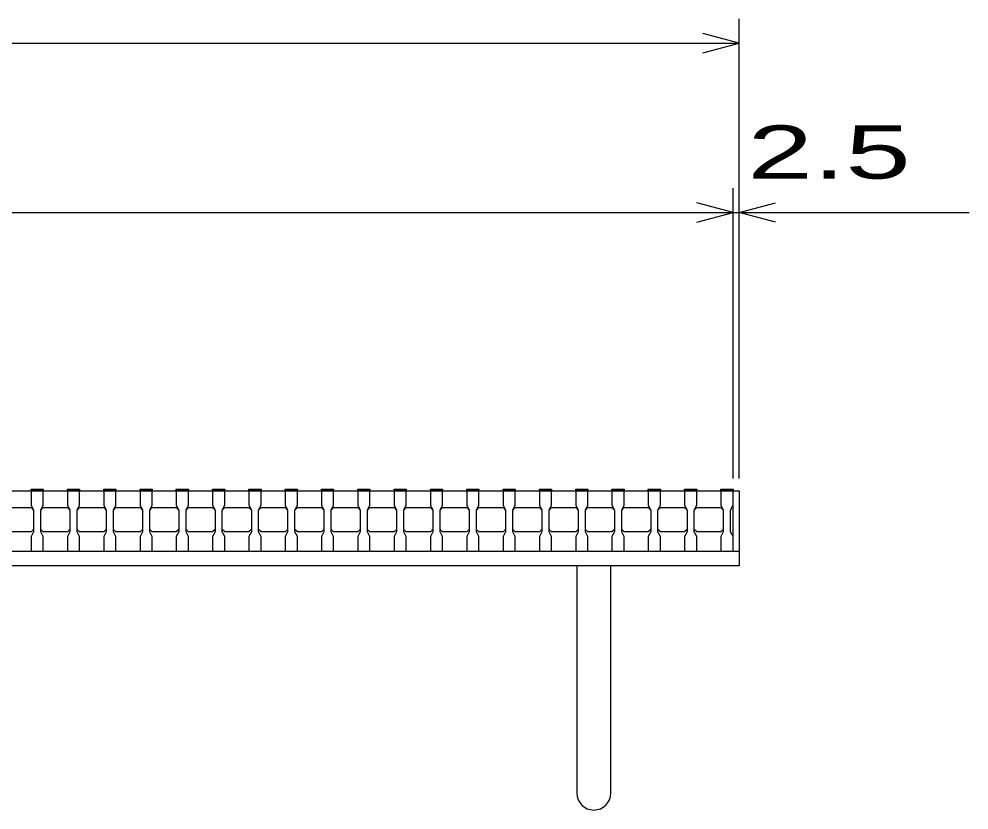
# Model space of a CAD drawing. Units: millimetres, scale not verified. Extents: x -1820 to 1731, y -1282 to 1054.
# Drawn here: x -719 to -326.5, y -594.5 to -267.5 of the extents above; entities that cross this region are included whole.
import ezdxf
from ezdxf.enums import TextEntityAlignment as Align

# ---------------------------------------------------------------- set-up
doc = ezdxf.new("R2010")
doc.units = ezdxf.units.MM
doc.header["$LTSCALE"] = 10
for name, color, linetype, lineweight in [('16', 3, 'Continuous', 25), ('19', 6, 'Continuous', 25), ('22', 4, 'Continuous', 25)]:
    doc.layers.add(name, color=color, linetype=linetype, lineweight=lineweight)
doc.styles.add('ベクトル', font='')
doc.styles.get('ベクトル').set_extended_font_data('ベクトル')

msp = doc.modelspace()

# ---------------------------------------------------------------- linework, layer by layer
at = {"layer": '16'}
for p, q in [((-1419, -462.5), (-424, -462.5)), ((-714, -462.5), (-714, -461.8)), ((-714, -461.8), (-709, -461.8)), ((-714, -462.5), (-714, -468.5)), ((-709, -462.5), (-714, -462.5)), ((-709, -461.8), (-709, -462.5)), ((-709, -468.5), (-709, -462.5)), ((-699, -462.5), (-699, -461.8)), ((-699, -461.8), (-694, -461.8)), ((-699, -462.5), (-699, -468.5)), ((-694, -462.5), (-699, -462.5)), ((-694, -461.8), (-694, -462.5)), ((-694, -468.5), (-694, -462.5)), ((-684, -462.5), (-684, -461.8)), ((-684, -461.8), (-679, -461.8)), ((-684, -462.5), (-684, -468.5)), ((-679, -462.5), (-684, -462.5)), ((-679, -461.8), (-679, -462.5)), ((-679, -468.5), (-679, -462.5)), ((-669, -462.5), (-669, -461.8)), ((-669, -461.8), (-664, -461.8)), ((-669, -462.5), (-669, -468.5)), ((-664, -462.5), (-669, -462.5)), ((-664, -461.8), (-664, -462.5)), ((-664, -468.5), (-664, -462.5)), ((-654, -462.5), (-654, -461.8)), ((-654, -461.8), (-649, -461.8)), ((-654, -462.5), (-654, -468.5)), ((-649, -462.5), (-654, -462.5)), ((-649, -461.8), (-649, -462.5)), ((-649, -468.5), (-649, -462.5)), ((-639, -462.5), (-639, -461.8)), ((-639, -461.8), (-634, -461.8)), ((-639, -462.5), (-639, -468.5)), ((-634, -462.5), (-639, -462.5)), ((-634, -461.8), (-634, -462.5)), ((-634, -468.5), (-634, -462.5)), ((-624, -462.5), (-624, -461.8)), ((-624, -461.8), (-619, -461.8)), ((-624, -462.5), (-624, -468.5)), ((-619, -462.5), (-624, -462.5)), ((-619, -461.8), (-619, -462.5)), ((-619, -468.5), (-619, -462.5)), ((-609, -462.5), (-609, -461.8)), ((-609, -461.8), (-604, -461.8)), ((-609, -462.5), (-609, -468.5)), ((-604, -462.5), (-609, -462.5)), ((-604, -461.8), (-604, -462.5)), ((-604, -468.5), (-604, -462.5)), ((-594, -462.5), (-594, -461.8)), ((-594, -461.8), (-589, -461.8)), ((-594, -462.5), (-594, -468.5)), ((-589, -462.5), (-594, -462.5)), ((-589, -461.8), (-589, -462.5)), ((-589, -468.5), (-589, -462.5)), ((-579, -462.5), (-579, -461.8)), ((-579, -461.8), (-574, -461.8)), ((-579, -462.5), (-579, -468.5)), ((-574, -462.5), (-579, -462.5)), ((-574, -461.8), (-574, -462.5)), ((-574, -468.5), (-574, -462.5)), ((-564, -462.5), (-564, -461.8)), ((-564, -461.8), (-559, -461.8)), ((-564, -462.5), (-564, -468.5)), ((-559, -462.5), (-564, -462.5)), ((-559, -461.8), (-559, -462.5)), ((-559, -468.5), (-559, -462.5)), ((-549, -462.5), (-549, -461.8)), ((-549, -461.8), (-544, -461.8)), ((-549, -462.5), (-549, -468.5)), ((-544, -462.5), (-549, -462.5)), ((-544, -461.8), (-544, -462.5)), ((-544, -468.5), (-544, -462.5)), ((-534, -462.5), (-534, -461.8)), ((-534, -461.8), (-529, -461.8)), ((-534, -462.5), (-534, -468.5)), ((-529, -462.5), (-534, -462.5)), ((-529, -461.8), (-529, -462.5)), ((-529, -468.5), (-529, -462.5)), ((-519, -462.5), (-519, -461.8)), ((-519, -461.8), (-514, -461.8)), ((-519, -462.5), (-519, -468.5)), ((-514, -462.5), (-519, -462.5)), ((-514, -461.8), (-514, -462.5)), ((-514, -468.5), (-514, -462.5)), ((-504, -462.5), (-504, -461.8)), ((-504, -461.8), (-499, -461.8)), ((-504, -462.5), (-504, -468.5)), ((-499, -462.5), (-504, -462.5)), ((-499, -461.8), (-499, -462.5)), ((-499, -468.5), (-499, -462.5)), ((-489, -462.5), (-489, -461.8)), ((-489, -461.8), (-484, -461.8)), ((-489, -462.5), (-489, -468.5)), ((-484, -462.5), (-489, -462.5)), ((-484, -461.8), (-484, -462.5)), ((-484, -468.5), (-484, -462.5)), ((-474, -462.5), (-474, -461.8)), ((-474, -461.8), (-469, -461.8)), ((-474, -462.5), (-474, -468.5)), ((-469, -462.5), (-474, -462.5)), ((-469, -461.8), (-469, -462.5)), ((-469, -468.5), (-469, -462.5)), ((-459, -462.5), (-459, -461.8)), ((-459, -461.8), (-454, -461.8)), ((-459, -462.5), (-459, -468.5)), ((-454, -462.5), (-459, -462.5)), ((-454, -461.8), (-454, -462.5)), ((-454, -468.5), (-454, -462.5)), ((-444, -462.5), (-444, -461.8)), ((-444, -461.8), (-439, -461.8)), ((-444, -462.5), (-444, -468.5)), ((-439, -462.5), (-444, -462.5)), ((-439, -461.8), (-439, -462.5)), ((-439, -468.5), (-439, -462.5)), ((-429, -462.5), (-429, -461.8)), ((-429, -461.8), (-424, -461.8)), ((-429, -462.5), (-429, -468.5)), ((-424, -462.5), (-429, -462.5)), ((-424, -461.8), (-424, -462.5)), ((-424, -468.5), (-424, -462.5)), ((-424, -487.5), (-424, -462.5)), ((-724, -469.5), (-714, -469.5)), ((-714, -468.5), (-713, -470.5)), ((-714, -469.5), (-713, -470.5)), ((-713, -470.5), (-713, -479.5)), ((-710, -470.5), (-709, -468.5)), ((-710, -470.5), (-709, -469.5)), ((-710, -479.5), (-710, -470.5)), ((-709, -469.5), (-699, -469.5)), ((-699, -468.5), (-698, -470.5)), ((-699, -469.5), (-698, -470.5)), ((-698, -470.5), (-698, -479.5)), ((-695, -470.5), (-694, -468.5)), ((-695, -470.5), (-694, -469.5)), ((-695, -479.5), (-695, -470.5)), ((-694, -469.5), (-684, -469.5)), ((-684, -468.5), (-683, -470.5)), ((-684, -469.5), (-683, -470.5)), ((-683, -470.5), (-683, -479.5)), ((-680, -470.5), (-679, -468.5)), ((-680, -470.5), (-679, -469.5)), ((-680, -479.5), (-680, -470.5)), ((-679, -469.5), (-669, -469.5)), ((-669, -468.5), (-668, -470.5)), ((-669, -469.5), (-668, -470.5)), ((-668, -470.5), (-668, -479.5)), ((-665, -470.5), (-664, -468.5)), ((-665, -470.5), (-664, -469.5)), ((-665, -479.5), (-665, -470.5)), ((-664, -469.5), (-654, -469.5)), ((-654, -468.5), (-653, -470.5)), ((-654, -469.5), (-653, -470.5)), ((-653, -470.5), (-653, -479.5)), ((-650, -470.5), (-649, -468.5)), ((-650, -470.5), (-649, -469.5)), ((-650, -479.5), (-650, -470.5)), ((-649, -469.5), (-639, -469.5)), ((-639, -468.5), (-638, -470.5)), ((-639, -469.5), (-638, -470.5)), ((-638, -470.5), (-638, -479.5)), ((-635, -470.5), (-634, -468.5)), ((-635, -470.5), (-634, -469.5)), ((-635, -479.5), (-635, -470.5)), ((-634, -469.5), (-624, -469.5)), ((-624, -468.5), (-623, -470.5)), ((-624, -469.5), (-623, -470.5)), ((-623, -470.5), (-623, -479.5)), ((-620, -470.5), (-619, -468.5)), ((-620, -470.5), (-619, -469.5)), ((-620, -479.5), (-620, -470.5)), ((-619, -469.5), (-609, -469.5)), ((-609, -468.5), (-608, -470.5)), ((-609, -469.5), (-608, -470.5)), ((-608, -470.5), (-608, -479.5)), ((-605, -470.5), (-604, -468.5)), ((-605, -470.5), (-604, -469.5)), ((-605, -479.5), (-605, -470.5)), ((-604, -469.5), (-594, -469.5)), ((-594, -468.5), (-593, -470.5)), ((-594, -469.5), (-593, -470.5)), ((-593, -470.5), (-593, -479.5)), ((-590, -470.5), (-589, -468.5)), ((-590, -470.5), (-589, -469.5)), ((-590, -479.5), (-590, -470.5)), ((-589, -469.5), (-579, -469.5)), ((-579, -468.5), (-578, -470.5)), ((-579, -469.5), (-578, -470.5)), ((-578, -470.5), (-578, -479.5)), ((-575, -470.5), (-574, -468.5)), ((-575, -470.5), (-574, -469.5)), ((-575, -479.5), (-575, -470.5)), ((-574, -469.5), (-564, -469.5)), ((-564, -468.5), (-563, -470.5)), ((-564, -469.5), (-563, -470.5)), ((-563, -470.5), (-563, -479.5)), ((-560, -470.5), (-559, -468.5)), ((-560, -470.5), (-559, -469.5)), ((-560, -479.5), (-560, -470.5)), ((-559, -469.5), (-549, -469.5)), ((-549, -468.5), (-548, -470.5)), ((-549, -469.5), (-548, -470.5)), ((-548, -470.5), (-548, -479.5)), ((-545, -470.5), (-544, -468.5)), ((-545, -470.5), (-544, -469.5)), ((-545, -479.5), (-545, -470.5)), ((-544, -469.5), (-534, -469.5)), ((-534, -468.5), (-533, -470.5)), ((-534, -469.5), (-533, -470.5)), ((-533, -470.5), (-533, -479.5)), ((-530, -470.5), (-529, -468.5)), ((-530, -470.5), (-529, -469.5)), ((-530, -479.5), (-530, -470.5)), ((-529, -469.5), (-519, -469.5)), ((-519, -468.5), (-518, -470.5)), ((-519, -469.5), (-518, -470.5)), ((-518, -470.5), (-518, -479.5)), ((-515, -470.5), (-514, -468.5)), ((-515, -470.5), (-514, -469.5)), ((-515, -479.5), (-515, -470.5)), ((-514, -469.5), (-504, -469.5)), ((-504, -468.5), (-503, -470.5)), ((-504, -469.5), (-503, -470.5)), ((-503, -470.5), (-503, -479.5)), ((-500, -470.5), (-499, -468.5)), ((-500, -470.5), (-499, -469.5)), ((-500, -479.5), (-500, -470.5)), ((-499, -469.5), (-489, -469.5)), ((-489, -468.5), (-488, -470.5)), ((-489, -469.5), (-488, -470.5)), ((-488, -470.5), (-488, -479.5)), ((-485, -470.5), (-484, -468.5)), ((-485, -470.5), (-484, -469.5)), ((-485, -479.5), (-485, -470.5)), ((-484, -469.5), (-474, -469.5)), ((-474, -468.5), (-473, -470.5)), ((-474, -469.5), (-473, -470.5)), ((-473, -470.5), (-473, -479.5)), ((-470, -470.5), (-469, -468.5)), ((-470, -470.5), (-469, -469.5)), ((-470, -479.5), (-470, -470.5)), ((-469, -469.5), (-459, -469.5)), ((-459, -468.5), (-458, -470.5)), ((-459, -469.5), (-458, -470.5)), ((-458, -470.5), (-458, -479.5)), ((-455, -470.5), (-454, -468.5)), ((-455, -470.5), (-454, -469.5)), ((-455, -479.5), (-455, -470.5)), ((-454, -469.5), (-444, -469.5)), ((-444, -468.5), (-443, -470.5)), ((-444, -469.5), (-443, -470.5)), ((-443, -470.5), (-443, -479.5)), ((-440, -470.5), (-439, -468.5)), ((-440, -470.5), (-439, -469.5)), ((-440, -479.5), (-440, -470.5)), ((-439, -469.5), (-429, -469.5)), ((-429, -468.5), (-428, -470.5)), ((-429, -469.5), (-428, -470.5)), ((-428, -470.5), (-428, -479.5)), ((-425, -470.5), (-424, -468.5)), ((-425, -479.5), (-425, -470.5)), ((-713, -478.5), (-714, -479.5)), ((-709, -479.5), (-710, -478.5)), ((-698, -478.5), (-699, -479.5)), ((-694, -479.5), (-695, -478.5)), ((-683, -478.5), (-684, -479.5)), ((-679, -479.5), (-680, -478.5)), ((-668, -478.5), (-669, -479.5)), ((-664, -479.5), (-665, -478.5)), ((-653, -478.5), (-654, -479.5)), ((-649, -479.5), (-650, -478.5)), ((-638, -478.5), (-639, -479.5)), ((-634, -479.5), (-635, -478.5)), ((-623, -478.5), (-624, -479.5)), ((-619, -479.5), (-620, -478.5)), ((-608, -478.5), (-609, -479.5)), ((-604, -479.5), (-605, -478.5)), ((-593, -478.5), (-594, -479.5)), ((-589, -479.5), (-590, -478.5)), ((-578, -478.5), (-579, -479.5)), ((-574, -479.5), (-575, -478.5)), ((-563, -478.5), (-564, -479.5)), ((-559, -479.5), (-560, -478.5)), ((-548, -478.5), (-549, -479.5)), ((-544, -479.5), (-545, -478.5)), ((-533, -478.5), (-534, -479.5)), ((-529, -479.5), (-530, -478.5)), ((-518, -478.5), (-519, -479.5)), ((-514, -479.5), (-515, -478.5)), ((-503, -478.5), (-504, -479.5)), ((-499, -479.5), (-500, -478.5)), ((-488, -478.5), (-489, -479.5)), ((-484, -479.5), (-485, -478.5)), ((-473, -478.5), (-474, -479.5)), ((-469, -479.5), (-470, -478.5)), ((-458, -478.5), (-459, -479.5)), ((-454, -479.5), (-455, -478.5)), ((-443, -478.5), (-444, -479.5)), ((-439, -479.5), (-440, -478.5)), ((-428, -478.5), (-429, -479.5)), ((-714, -479.5), (-724, -479.5)), ((-713, -479.5), (-714, -481.5)), ((-714, -481.5), (-714, -487.5)), ((-709, -481.5), (-710, -479.5)), ((-699, -479.5), (-709, -479.5)), ((-709, -487.5), (-709, -481.5)), ((-698, -479.5), (-699, -481.5)), ((-699, -481.5), (-699, -487.5)), ((-694, -481.5), (-695, -479.5)), ((-684, -479.5), (-694, -479.5)), ((-694, -487.5), (-694, -481.5)), ((-683, -479.5), (-684, -481.5)), ((-684, -481.5), (-684, -487.5)), ((-679, -481.5), (-680, -479.5)), ((-669, -479.5), (-679, -479.5)), ((-679, -487.5), (-679, -481.5)), ((-668, -479.5), (-669, -481.5)), ((-669, -481.5), (-669, -487.5)), ((-664, -481.5), (-665, -479.5)), ((-654, -479.5), (-664, -479.5)), ((-664, -487.5), (-664, -481.5)), ((-653, -479.5), (-654, -481.5)), ((-654, -481.5), (-654, -487.5)), ((-649, -481.5), (-650, -479.5)), ((-639, -479.5), (-649, -479.5)), ((-649, -487.5), (-649, -481.5)), ((-638, -479.5), (-639, -481.5)), ((-639, -481.5), (-639, -487.5)), ((-634, -481.5), (-635, -479.5)), ((-624, -479.5), (-634, -479.5)), ((-634, -487.5), (-634, -481.5)), ((-623, -479.5), (-624, -481.5)), ((-624, -481.5), (-624, -487.5)), ((-619, -481.5), (-620, -479.5)), ((-609, -479.5), (-619, -479.5)), ((-619, -487.5), (-619, -481.5)), ((-608, -479.5), (-609, -481.5)), ((-609, -481.5), (-609, -487.5)), ((-604, -481.5), (-605, -479.5)), ((-594, -479.5), (-604, -479.5)), ((-604, -487.5), (-604, -481.5)), ((-593, -479.5), (-594, -481.5)), ((-594, -481.5), (-594, -487.5)), ((-589, -481.5), (-590, -479.5)), ((-579, -479.5), (-589, -479.5)), ((-589, -487.5), (-589, -481.5)), ((-578, -479.5), (-579, -481.5)), ((-579, -481.5), (-579, -487.5)), ((-574, -481.5), (-575, -479.5)), ((-564, -479.5), (-574, -479.5)), ((-574, -487.5), (-574, -481.5)), ((-563, -479.5), (-564, -481.5)), ((-564, -481.5), (-564, -487.5)), ((-559, -481.5), (-560, -479.5)), ((-549, -479.5), (-559, -479.5)), ((-559, -487.5), (-559, -481.5)), ((-548, -479.5), (-549, -481.5)), ((-549, -481.5), (-549, -487.5)), ((-544, -481.5), (-545, -479.5)), ((-534, -479.5), (-544, -479.5)), ((-544, -487.5), (-544, -481.5)), ((-533, -479.5), (-534, -481.5)), ((-534, -481.5), (-534, -487.5)), ((-529, -481.5), (-530, -479.5)), ((-519, -479.5), (-529, -479.5)), ((-529, -487.5), (-529, -481.5)), ((-518, -479.5), (-519, -481.5)), ((-519, -481.5), (-519, -487.5)), ((-514, -481.5), (-515, -479.5)), ((-504, -479.5), (-514, -479.5)), ((-514, -487.5), (-514, -481.5)), ((-503, -479.5), (-504, -481.5)), ((-504, -481.5), (-504, -487.5)), ((-499, -481.5), (-500, -479.5)), ((-489, -479.5), (-499, -479.5)), ((-499, -487.5), (-499, -481.5)), ((-488, -479.5), (-489, -481.5)), ((-489, -481.5), (-489, -487.5)), ((-484, -481.5), (-485, -479.5)), ((-474, -479.5), (-484, -479.5)), ((-484, -487.5), (-484, -481.5)), ((-473, -479.5), (-474, -481.5)), ((-474, -481.5), (-474, -487.5)), ((-469, -481.5), (-470, -479.5)), ((-459, -479.5), (-469, -479.5)), ((-469, -487.5), (-469, -481.5)), ((-458, -479.5), (-459, -481.5)), ((-459, -481.5), (-459, -487.5)), ((-454, -481.5), (-455, -479.5)), ((-444, -479.5), (-454, -479.5)), ((-454, -487.5), (-454, -481.5)), ((-443, -479.5), (-444, -481.5)), ((-444, -481.5), (-444, -487.5)), ((-439, -481.5), (-440, -479.5)), ((-429, -479.5), (-439, -479.5)), ((-439, -487.5), (-439, -481.5)), ((-428, -479.5), (-429, -481.5)), ((-429, -481.5), (-429, -487.5)), ((-424, -481.5), (-425, -479.5)), ((-424, -487.5), (-424, -481.5)), ((-1419, -487.5), (-424, -487.5)), ((-714, -487.5), (-709, -487.5)), ((-699, -487.5), (-694, -487.5)), ((-684, -487.5), (-679, -487.5)), ((-669, -487.5), (-664, -487.5)), ((-654, -487.5), (-649, -487.5)), ((-639, -487.5), (-634, -487.5)), ((-624, -487.5), (-619, -487.5)), ((-609, -487.5), (-604, -487.5)), ((-594, -487.5), (-589, -487.5)), ((-579, -487.5), (-574, -487.5)), ((-564, -487.5), (-559, -487.5)), ((-549, -487.5), (-544, -487.5)), ((-534, -487.5), (-529, -487.5)), ((-519, -487.5), (-514, -487.5)), ((-504, -487.5), (-499, -487.5)), ((-489, -487.5), (-484, -487.5)), ((-474, -487.5), (-469, -487.5)), ((-459, -487.5), (-454, -487.5)), ((-444, -487.5), (-439, -487.5)), ((-429, -487.5), (-424, -487.5))]:
    msp.add_line(p, q, dxfattribs=at)
at = {"layer": '19'}
for p, q in [((-424, -462.5), (-421.5, -462.5)), ((-421.5, -462.5), (-421.5, -487.5)), ((-1421.5, -487.5), (-421.5, -487.5)), ((-421.5, -487.5), (-421.5, -493.5)), ((-421.5, -493.5), (-1421.5, -493.5)), ((-488.5, -493.5), (-488.5, -587.5)), ((-474.5, -587.5), (-474.5, -493.5))]:
    msp.add_line(p, q, dxfattribs=at)
msp.add_arc((-481.5, -587.5), 7, 180, 0, dxfattribs=at)
at = {"layer": '22'}
for p, q in [((-421.5, -457.5), (-421.5, -267.5)), ((-421.5, -277.5), (-436.5, -273.5)), ((-1421.5, -277.5), (-421.5, -277.5)), ((-436.5, -281.5), (-421.5, -277.5)), ((-424, -457.5), (-424, -337.5)), ((-421.5, -457.5), (-421.5, -337.5)), ((-424, -347.5), (-439, -343.5)), ((-421.5, -347.5), (-406.5, -343.5)), ((-1419, -347.5), (-424, -347.5)), ((-439, -351.5), (-424, -347.5)), ((-424, -347.5), (-421.5, -347.5)), ((-406.5, -351.5), (-421.5, -347.5)), ((-421.5, -347.5), (-326.5, -347.5))]:
    msp.add_line(p, q, dxfattribs=at)

# ---------------------------------------------------------------- texts
at = {"layer": '22', "color": 2, "style": 'ベクトル', "width": 1.65}
msp.add_text(' 2.5 ', height=21.99, dxfattribs=at).set_placement((-431.5, -322.5), align=Align.MIDDLE_LEFT)

doc.saveas('drawing.dxf')
